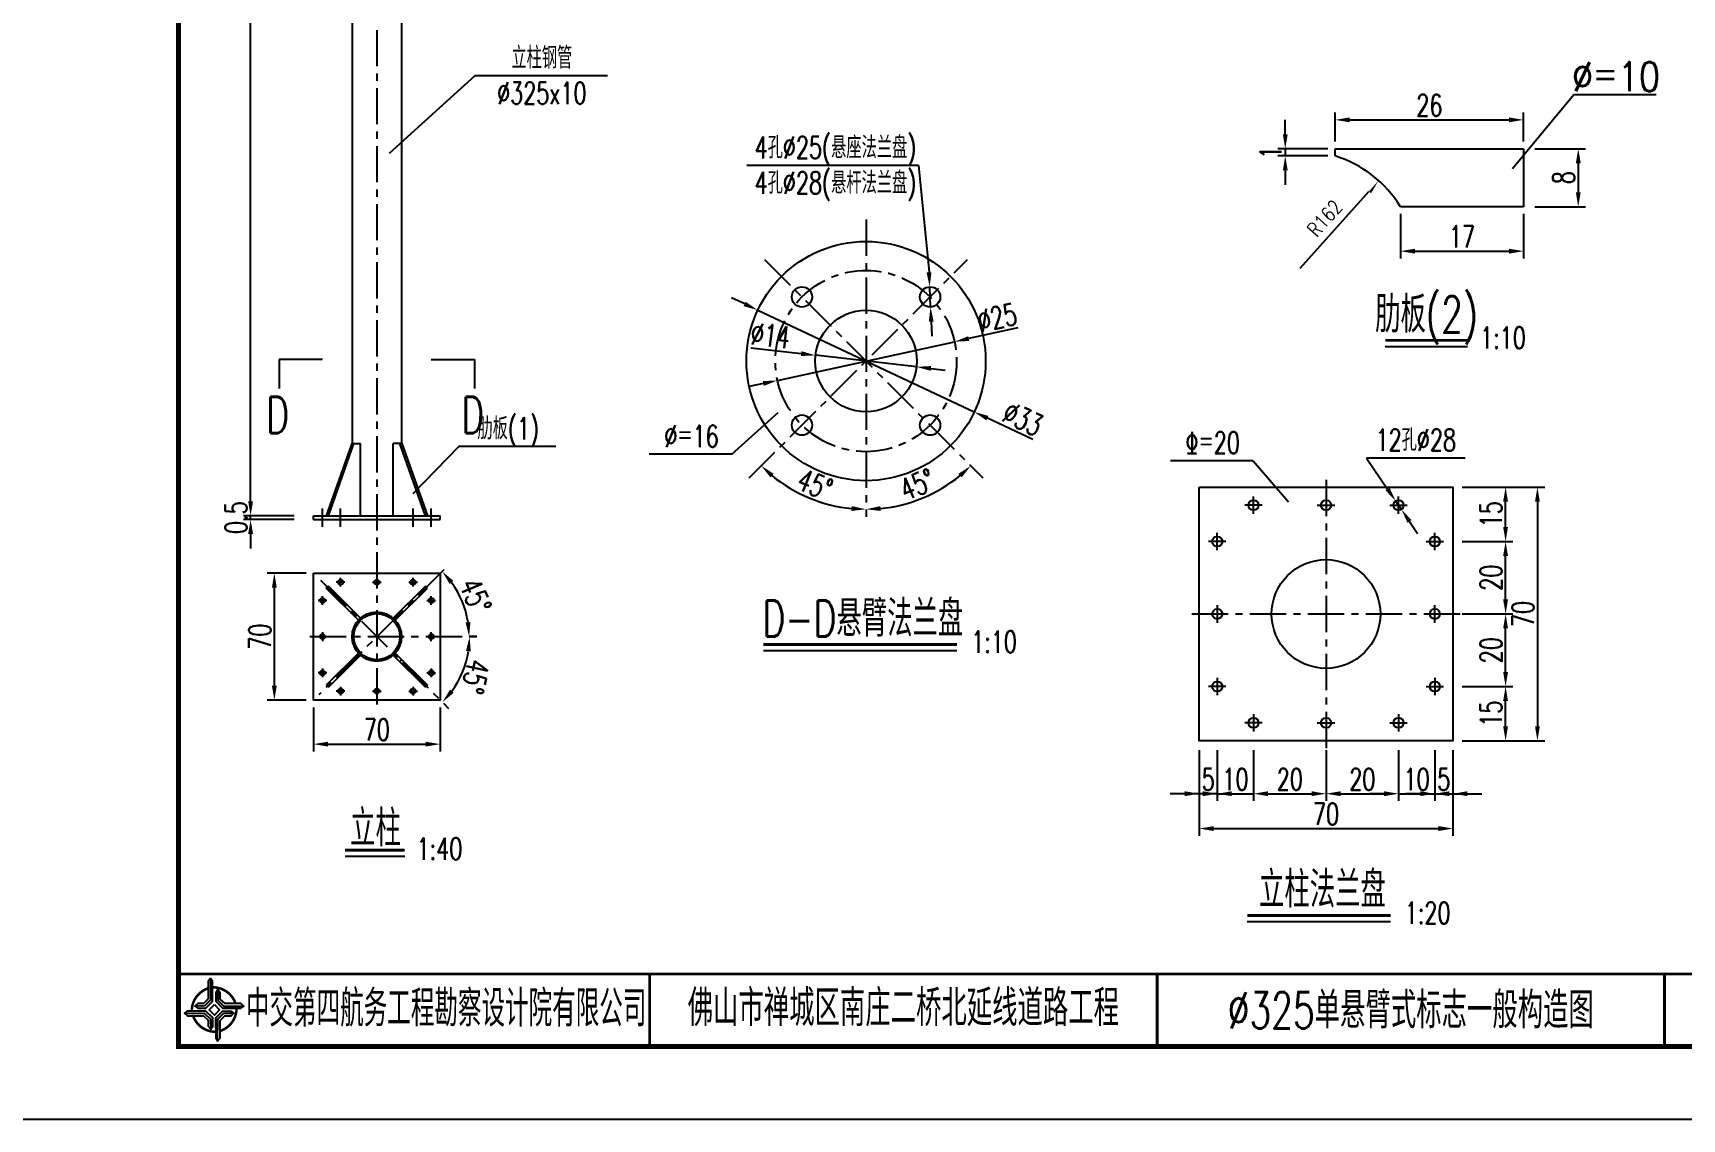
# Model space of a CAD drawing. Extents: x 4349 to 271026, y -15323 to -8945.
# Drawn here: x 4936.9 to 5164.3, y -12182 to -12032.3 of the extents above; entities that cross this region are included whole.
import ezdxf
from ezdxf.enums import TextEntityAlignment as Align

# ---------------------------------------------------------------- set-up
doc = ezdxf.new("R2010")
doc.units = 0
doc.header["$LTSCALE"] = 2
doc.header["$PDMODE"] = 32
doc.header["$PDSIZE"] = 0.3
doc.linetypes.add('CENTERX2', pattern=[4, 2.5, -0.5, 0.5, -0.5])
doc.layers.get('0').update_dxf_attribs({"linetype": 'CONTINUOUS'})
doc.layers.get('DEFPOINTS').update_dxf_attribs({"linetype": 'CONTINUOUS'})
for name, color, linetype in [('中线', 2, 'CENTERX2'), ('图框', 7, 'CONTINUOUS'), ('尺寸标注', 4, 'CONTINUOUS'), ('文字', 7, 'CONTINUOUS'), ('文字符号', 7, 'CONTINUOUS'), ('结构1', 1, 'CONTINUOUS'), ('结构2', 7, 'CONTINUOUS')]:
    doc.layers.add(name, color=color, linetype=linetype)
doc.styles.get("Standard").update_dxf_attribs({"font": 'simplex1.shx', "width": 0.7, "bigfont": 'hztxt.shx'})
doc.styles.add('TEXT', font='romans__.shx', dxfattribs={"width": 0.8, "bigfont": 'hztxt.shx'})
doc.dimstyles.new('1：10', dxfattribs={"dimtxt": 3, "dimasz": 2, "dimexe": 1, "dimexo": 1, "dimgap": 0.5, "dimtad": 1, "dimrnd": 0.0095, "dimdsep": 46, "dimtxsty": 'Standard', "dimcen": 0.09, "dimclrd": 256, "dimclre": 256, "dimadec": 0, "dimazin": 0, "dimtfac": 1, "dimtix": 1, "dimtmove": 2, "dimatfit": 3, "dimfxl": 0, "dimtolj": 1, "dimtzin": 0, "dimarcsym": 0})
doc.dimstyles.new('1：20', dxfattribs={"dimtxt": 3, "dimasz": 2, "dimexe": 1, "dimexo": 1, "dimgap": 0.5, "dimtad": 1, "dimlfac": 2, "dimrnd": 0.0095, "dimdsep": 46, "dimtxsty": 'Standard', "dimcen": 0.09, "dimclrd": 256, "dimclre": 256, "dimclrt": 256, "dimadec": 0, "dimazin": 0, "dimtfac": 1, "dimtix": 1, "dimtmove": 2, "dimatfit": 3, "dimfxl": 0, "dimtolj": 1, "dimtzin": 0, "dimarcsym": 0})

# ---------------------------------------------------------------- blocks, each defined once
blk = doc.blocks.new('series')
at = {"width": 0.75}
for tag, height, p in [('页码', 4, (-35, -19)), ('图名', 5, (-220, -282)), ('图号', 5, (-20, -282))]:
    blk.add_attdef(tag, text='', height=height, dxfattribs=at).set_placement(p, align=Align.MIDDLE_CENTER)
blk = doc.blocks.new('tb')
at = {"lineweight": -3}
h = blk.add_hatch(color=256, dxfattribs=at)
h.paths.add_polyline_path([(-1.23, -0.13), (-3.78, -0.14), (-4.14, -0.41), (-1.4, -0.44), (-0.56, -1.24), (-0.54, -2.62), (-0.27, -2.2), (-0.26, -1.06)])
h.paths.add_polyline_path([(0.13, -1.08), (0.14, -3.86), (0.41, -4.26), (0.44, -1.24), (1.25, -0.43), (2.66, -0.43), (2.26, -0.16), (1.07, -0.15)])
h.paths.add_polyline_path([(1.08, 0.3), (3.62, 0.3), (4.02, 0.56), (1.25, 0.57), (0.43, 1.39), (0.43, 2.8), (0.16, 2.41), (0.15, 1.24)])
h.paths.add_polyline_path([(-0.28, 1.21), (-0.28, 3.99), (-0.56, 4.39), (-0.57, 1.41), (-1.38, 0.6), (-2.74, 0.56), (-2.33, 0.3), (-1.2, 0.29)])
for p, q in [((-0.56, 4.39), (-0.57, 1.41)), ((0.43, 2.8), (0.43, 1.39)), ((-1.38, 0.6), (-2.74, 0.56)), ((-0.57, 1.41), (-1.38, 0.6)), ((0.43, 1.39), (1.25, 0.57)), ((1.25, 0.57), (4.02, 0.56)), ((-4.14, -0.41), (-1.4, -0.44)), ((-1.4, -0.44), (-0.56, -1.24)), ((-0.56, -1.24), (-0.54, -2.62)), ((0.41, -4.26), (0.44, -1.24)), ((0.44, -1.24), (1.25, -0.43)), ((1.25, -0.43), (2.66, -0.43))]:
    blk.add_line(p, q, dxfattribs=at)
at = {"lineweight": -3, "const_width": 0.35, "flags": 128}
for points in [[(-0.9, 3.02, 0.324167), (-3.16, -0.14)], [(2.88, 0.92, 0.324403), (-0.24, 3.15)], [(0.75, -2.86, 0.325418), (3.02, 0.26)], [(-2.98, -0.76, 0.322976), (0.14, -2.98)]]:
    blk.add_lwpolyline(points, format="xyb", dxfattribs=at)
at = {"lineweight": -3, "flags": 128}
for points in [[(-0.9, 3.99), (-0.9, 1.58), (-1.53, 0.91), (-2.34, 0.91), (-2.74, 0.56), (-2.33, 0.3), (-1.2, 0.29), (-0.28, 1.21), (-0.28, 3.99), (-0.56, 4.39)], [(3.62, 0.92), (1.43, 0.92), (0.77, 1.54), (0.77, 2.38), (0.43, 2.8), (0.16, 2.41), (0.15, 1.24), (1.08, 0.3), (3.62, 0.3), (4.02, 0.56)], [(-0.04, 0.77), (0.68, 0.04), (-0.04, -0.69), (-0.77, 0.05)], [(-3.73, -0.76), (-1.54, -0.76), (-0.89, -1.39), (-0.89, -2.21), (-0.54, -2.62), (-0.27, -2.2), (-0.26, -1.06), (-1.23, -0.13), (-3.78, -0.14), (-4.14, -0.41)], [(0.75, -3.85), (0.75, -1.43), (1.4, -0.78), (2.26, -0.78), (2.66, -0.43), (2.26, -0.16), (1.07, -0.15), (0.13, -1.08), (0.14, -3.86), (0.41, -4.26)]]:
    blk.add_lwpolyline(points, close=True, dxfattribs=at)
blk = doc.blocks.new('*D616')
at = {"layer": 'DEFPOINTS', "color": 0, "linetype": 'Continuous'}
for p in [(5036.85, -12070.48), (5066.71, -12084.52)]:
    blk.add_point(p, dxfattribs=at)
at = {"layer": '尺寸标注', "linetype": 'Continuous', "lineweight": -2}
for p, q in [((5035.04, -12069.63), (5033.23, -12068.78)), ((5036.85, -12070.48), (5066.71, -12084.52)), ((5074.78, -12088.32), (5068.52, -12085.38))]:
    blk.add_line(p, q, dxfattribs=at)
at = {"layer": '尺寸标注', "linetype": 'Continuous'}
for points in [[(5035.18, -12069.33), (5034.9, -12069.93), (5036.85, -12070.48)], [(5068.66, -12085.07), (5068.38, -12085.68), (5066.71, -12084.52)]]:
    blk.add_solid(points, dxfattribs=at)
at = {"layer": '尺寸标注', "color": 0, "linetype": 'Continuous', "insert": (5073.41, -12085.46), "char_height": 3, "attachment_point": 5, "rotation": 334.8082}
blk.add_mtext('\\A1;∅33', dxfattribs=at)
blk = doc.blocks.new('*D617')
at = {"layer": 'DEFPOINTS', "color": 0, "linetype": 'Continuous'}
for p in [(5063.99, -12074.83), (5039.57, -12080.17)]:
    blk.add_point(p, dxfattribs=at)
at = {"layer": '尺寸标注', "linetype": 'Continuous', "lineweight": -2}
for p, q in [((5039.57, -12080.17), (5063.99, -12074.83)), ((5072.71, -12072.93), (5065.95, -12074.4)), ((5037.62, -12080.6), (5035.66, -12081.03))]:
    blk.add_line(p, q, dxfattribs=at)
at = {"layer": '尺寸标注', "linetype": 'Continuous'}
for points in [[(5065.88, -12074.08), (5066.02, -12074.73), (5063.99, -12074.83)], [(5037.55, -12080.27), (5037.69, -12080.93), (5039.57, -12080.17)]]:
    blk.add_solid(points, dxfattribs=at)
at = {"layer": '尺寸标注', "color": 0, "linetype": 'Continuous', "insert": (5069.88, -12071.5), "char_height": 3, "attachment_point": 5, "rotation": 12.336}
blk.add_mtext('\\A1;∅25', dxfattribs=at)
blk = doc.blocks.new('*D618')
at = {"layer": 'DEFPOINTS', "color": 0, "linetype": 'Continuous'}
for p in [(5044.83, -12076.71), (5058.74, -12078.3)]:
    blk.add_point(p, dxfattribs=at)
at = {"layer": '尺寸标注', "linetype": 'Continuous', "lineweight": -2}
for p, q in [((5035.9, -12075.69), (5042.84, -12076.48)), ((5058.74, -12078.3), (5044.83, -12076.71)), ((5060.72, -12078.52), (5062.71, -12078.75))]:
    blk.add_line(p, q, dxfattribs=at)
at = {"layer": '尺寸标注', "linetype": 'Continuous'}
for points in [[(5042.88, -12076.15), (5042.8, -12076.81), (5044.83, -12076.71)], [(5060.76, -12078.19), (5060.69, -12078.85), (5058.74, -12078.3)]]:
    blk.add_solid(points, dxfattribs=at)
at = {"layer": '尺寸标注', "color": 0, "linetype": 'Continuous', "insert": (5038.6, -12073.98), "char_height": 3, "attachment_point": 5, "rotation": 353.4851}
blk.add_mtext('\\A1;∅14', dxfattribs=at)
blk = doc.blocks.new('*D619')
at = {"layer": 'DEFPOINTS', "color": 0, "linetype": 'Continuous'}
for p in [(5051.78, -12058), (5037.78, -12063.5), (5067.9, -12093.62), (5057.07, -12097.24), (5051.78, -12099)]:
    blk.add_point(p, dxfattribs=at)
at = {"layer": '尺寸标注', "linetype": 'Continuous', "lineweight": -2}
blk.add_arc((5051.78, -12077.5), 20.44, 275.6095, 309.3905, dxfattribs=at)
at = {"layer": '尺寸标注', "linetype": 'Continuous'}
for points in [[(5064.53, -12093.05), (5064.98, -12093.54), (5066.23, -12091.95)], [(5053.8, -12098.17), (5053.76, -12097.51), (5051.78, -12097.94)]]:
    blk.add_solid(points, dxfattribs=at)
at = {"layer": '尺寸标注', "color": 0, "linetype": 'Continuous', "insert": (5058.84, -12094.53), "char_height": 3, "attachment_point": 5, "rotation": 22.5}
blk.add_mtext('\\A1;45°', dxfattribs=at)
blk = doc.blocks.new('*D620')
at = {"layer": 'DEFPOINTS', "color": 0, "linetype": 'Continuous'}
for p in [(5051.78, -12058), (5065.78, -12063.5), (5035.66, -12093.62), (5041.56, -12095.2), (5051.78, -12099)]:
    blk.add_point(p, dxfattribs=at)
at = {"layer": '尺寸标注', "linetype": 'Continuous', "lineweight": -2}
blk.add_arc((5051.78, -12077.5), 20.44, 230.6095, 264.3905, dxfattribs=at)
at = {"layer": '尺寸标注', "linetype": 'Continuous'}
for points in [[(5038.59, -12093.54), (5039.04, -12093.05), (5037.33, -12091.95)], [(5049.8, -12097.51), (5049.77, -12098.17), (5051.78, -12097.94)]]:
    blk.add_solid(points, dxfattribs=at)
at = {"layer": '尺寸标注', "color": 0, "linetype": 'Continuous', "insert": (5044.73, -12094.53), "char_height": 3, "attachment_point": 5, "rotation": 337.5}
blk.add_mtext('\\A1;45°', dxfattribs=at)
blk = doc.blocks.new('*D621')
at = {"layer": 'DEFPOINTS', "color": 0, "linetype": 'Continuous'}
for p in [(5097.74, -12122.38), (5100.24, -12122.38), (5097.74, -12137.17)]:
    blk.add_point(p, dxfattribs=at)
at = {"layer": '尺寸标注', "linetype": 'Continuous', "lineweight": -2}
for p, q in [((5097.74, -12131.17), (5097.74, -12138.17)), ((5100.24, -12131.17), (5100.24, -12138.17)), ((5095.74, -12137.17), (5093.74, -12137.17)), ((5100.24, -12137.17), (5097.74, -12137.17)), ((5102.24, -12137.17), (5104.24, -12137.17))]:
    blk.add_line(p, q, dxfattribs=at)
at = {"layer": '尺寸标注', "linetype": 'Continuous'}
for points in [[(5095.74, -12136.83), (5095.74, -12137.5), (5097.74, -12137.17)], [(5102.24, -12136.83), (5102.24, -12137.5), (5100.24, -12137.17)]]:
    blk.add_solid(points, dxfattribs=at)
at = {"layer": '尺寸标注', "linetype": 'Continuous', "insert": (5098.99, -12135.17), "char_height": 3, "attachment_point": 5}
blk.add_mtext('\\A1;5', dxfattribs=at)
blk = doc.blocks.new('*D622')
at = {"layer": 'DEFPOINTS', "color": 0, "linetype": 'Continuous'}
for p in [(5100.24, -12122.38), (5105.24, -12127.38), (5105.24, -12137.17)]:
    blk.add_point(p, dxfattribs=at)
at = {"layer": '尺寸标注', "linetype": 'Continuous', "lineweight": -2}
for p, q in [((5100.24, -12131.17), (5100.24, -12138.17)), ((5105.24, -12131.17), (5105.24, -12138.17)), ((5098.24, -12137.17), (5096.24, -12137.17)), ((5100.24, -12137.17), (5105.24, -12137.17)), ((5107.24, -12137.17), (5109.24, -12137.17))]:
    blk.add_line(p, q, dxfattribs=at)
at = {"layer": '尺寸标注', "linetype": 'Continuous'}
for points in [[(5098.24, -12136.83), (5098.24, -12137.5), (5100.24, -12137.17)], [(5107.24, -12136.83), (5107.24, -12137.5), (5105.24, -12137.17)]]:
    blk.add_solid(points, dxfattribs=at)
at = {"layer": '尺寸标注', "linetype": 'Continuous', "insert": (5102.74, -12135.17), "char_height": 3, "attachment_point": 5}
blk.add_mtext('\\A1;10', dxfattribs=at)
blk = doc.blocks.new('*D623')
at = {"layer": 'DEFPOINTS', "color": 0, "linetype": 'Continuous'}
for p in [(5105.24, -12127.38), (5115.24, -12127.38), (5115.24, -12137.17)]:
    blk.add_point(p, dxfattribs=at)
at = {"layer": '尺寸标注', "linetype": 'Continuous', "lineweight": -2}
for p, q in [((5105.24, -12131.17), (5105.24, -12138.17)), ((5115.24, -12131.17), (5115.24, -12138.17)), ((5107.24, -12137.17), (5113.24, -12137.17))]:
    blk.add_line(p, q, dxfattribs=at)
at = {"layer": '尺寸标注', "linetype": 'Continuous'}
for points in [[(5107.24, -12136.83), (5107.24, -12137.5), (5105.24, -12137.17)], [(5113.24, -12136.83), (5113.24, -12137.5), (5115.24, -12137.17)]]:
    blk.add_solid(points, dxfattribs=at)
at = {"layer": '尺寸标注', "linetype": 'Continuous', "insert": (5110.24, -12135.17), "char_height": 3, "attachment_point": 5}
blk.add_mtext('\\A1;20', dxfattribs=at)
blk = doc.blocks.new('*D624')
at = {"layer": 'DEFPOINTS', "color": 0, "linetype": 'Continuous'}
for p in [(5115.24, -12127.38), (5125.24, -12127.38), (5125.24, -12137.17)]:
    blk.add_point(p, dxfattribs=at)
at = {"layer": '尺寸标注', "linetype": 'Continuous', "lineweight": -2}
for p, q in [((5115.24, -12131.17), (5115.24, -12138.17)), ((5125.24, -12131.17), (5125.24, -12138.17)), ((5117.24, -12137.17), (5123.24, -12137.17))]:
    blk.add_line(p, q, dxfattribs=at)
at = {"layer": '尺寸标注', "linetype": 'Continuous'}
for points in [[(5117.24, -12136.83), (5117.24, -12137.5), (5115.24, -12137.17)], [(5123.24, -12136.83), (5123.24, -12137.5), (5125.24, -12137.17)]]:
    blk.add_solid(points, dxfattribs=at)
at = {"layer": '尺寸标注', "linetype": 'Continuous', "insert": (5120.24, -12135.17), "char_height": 3, "attachment_point": 5}
blk.add_mtext('\\A1;20', dxfattribs=at)
blk = doc.blocks.new('*D625')
at = {"layer": 'DEFPOINTS', "color": 0, "linetype": 'Continuous'}
for p in [(5130.24, -12122.38), (5125.24, -12127.38), (5130.24, -12137.17)]:
    blk.add_point(p, dxfattribs=at)
at = {"layer": '尺寸标注', "linetype": 'Continuous', "lineweight": -2}
for p, q in [((5125.24, -12131.17), (5125.24, -12138.17)), ((5130.24, -12131.17), (5130.24, -12138.17)), ((5123.24, -12137.17), (5121.24, -12137.17)), ((5125.24, -12137.17), (5130.24, -12137.17)), ((5132.24, -12137.17), (5134.24, -12137.17))]:
    blk.add_line(p, q, dxfattribs=at)
at = {"layer": '尺寸标注', "linetype": 'Continuous'}
for points in [[(5123.24, -12136.83), (5123.24, -12137.5), (5125.24, -12137.17)], [(5132.24, -12136.83), (5132.24, -12137.5), (5130.24, -12137.17)]]:
    blk.add_solid(points, dxfattribs=at)
at = {"layer": '尺寸标注', "linetype": 'Continuous', "insert": (5127.74, -12135.17), "char_height": 3, "attachment_point": 5}
blk.add_mtext('\\A1;10', dxfattribs=at)
blk = doc.blocks.new('*D626')
at = {"layer": 'DEFPOINTS', "color": 0, "linetype": 'Continuous'}
for p in [(5130.24, -12122.38), (5132.74, -12122.38), (5132.74, -12137.17)]:
    blk.add_point(p, dxfattribs=at)
at = {"layer": '尺寸标注', "linetype": 'Continuous', "lineweight": -2}
for p, q in [((5130.24, -12131.17), (5130.24, -12138.17)), ((5132.74, -12131.17), (5132.74, -12138.17)), ((5128.24, -12137.17), (5126.24, -12137.17)), ((5130.24, -12137.17), (5132.74, -12137.17)), ((5134.74, -12137.17), (5136.74, -12137.17))]:
    blk.add_line(p, q, dxfattribs=at)
at = {"layer": '尺寸标注', "linetype": 'Continuous'}
for points in [[(5128.24, -12136.83), (5128.24, -12137.5), (5130.24, -12137.17)], [(5134.74, -12136.83), (5134.74, -12137.5), (5132.74, -12137.17)]]:
    blk.add_solid(points, dxfattribs=at)
at = {"layer": '尺寸标注', "linetype": 'Continuous', "insert": (5131.49, -12135.17), "char_height": 3, "attachment_point": 5}
blk.add_mtext('\\A1;5', dxfattribs=at)
blk = doc.blocks.new('*D627')
at = {"layer": 'DEFPOINTS', "color": 0, "linetype": 'Continuous'}
for p in [(5097.74, -12129.88), (5132.74, -12129.88), (5132.74, -12141.97)]:
    blk.add_point(p, dxfattribs=at)
at = {"layer": '尺寸标注', "linetype": 'Continuous', "lineweight": -2}
for p, q in [((5097.74, -12135.97), (5097.74, -12142.97)), ((5132.74, -12135.97), (5132.74, -12142.97)), ((5099.74, -12141.97), (5130.74, -12141.97))]:
    blk.add_line(p, q, dxfattribs=at)
at = {"layer": '尺寸标注', "linetype": 'Continuous'}
for points in [[(5099.74, -12141.64), (5099.74, -12142.31), (5097.74, -12141.97)], [(5130.74, -12141.64), (5130.74, -12142.31), (5132.74, -12141.97)]]:
    blk.add_solid(points, dxfattribs=at)
at = {"layer": '尺寸标注', "linetype": 'Continuous', "insert": (5115.24, -12139.97), "char_height": 3, "attachment_point": 5}
blk.add_mtext('\\A1;70', dxfattribs=at)
blk = doc.blocks.new('*D628')
at = {"layer": 'DEFPOINTS', "color": 0, "linetype": 'Continuous'}
for p in [(5130.24, -12122.38), (5140.01, -12122.38), (5132.74, -12129.88)]:
    blk.add_point(p, dxfattribs=at)
at = {"layer": '尺寸标注', "linetype": 'Continuous', "lineweight": -2}
for p, q in [((5134.01, -12122.38), (5141.01, -12122.38)), ((5140.01, -12127.88), (5140.01, -12124.38)), ((5134.01, -12129.88), (5141.01, -12129.88))]:
    blk.add_line(p, q, dxfattribs=at)
at = {"layer": '尺寸标注', "linetype": 'Continuous'}
for points in [[(5139.67, -12124.38), (5140.34, -12124.38), (5140.01, -12122.38)], [(5139.67, -12127.88), (5140.34, -12127.88), (5140.01, -12129.88)]]:
    blk.add_solid(points, dxfattribs=at)
at = {"layer": '尺寸标注', "linetype": 'Continuous', "insert": (5138.01, -12126.13), "char_height": 3, "attachment_point": 5, "rotation": 90}
blk.add_mtext('\\A1;15', dxfattribs=at)
blk = doc.blocks.new('*D629')
at = {"layer": 'DEFPOINTS', "color": 0, "linetype": 'Continuous'}
for p in [(5130.24, -12112.38), (5140.01, -12112.38), (5130.24, -12122.38)]:
    blk.add_point(p, dxfattribs=at)
at = {"layer": '尺寸标注', "linetype": 'Continuous', "lineweight": -2}
for p, q in [((5134.01, -12112.38), (5141.01, -12112.38)), ((5140.01, -12120.38), (5140.01, -12114.38)), ((5134.01, -12122.38), (5141.01, -12122.38))]:
    blk.add_line(p, q, dxfattribs=at)
at = {"layer": '尺寸标注', "linetype": 'Continuous'}
for points in [[(5139.67, -12114.38), (5140.34, -12114.38), (5140.01, -12112.38)], [(5139.67, -12120.38), (5140.34, -12120.38), (5140.01, -12122.38)]]:
    blk.add_solid(points, dxfattribs=at)
at = {"layer": '尺寸标注', "linetype": 'Continuous', "insert": (5138.01, -12117.38), "char_height": 3, "attachment_point": 5, "rotation": 90}
blk.add_mtext('\\A1;20', dxfattribs=at)
blk = doc.blocks.new('*D630')
at = {"layer": 'DEFPOINTS', "color": 0, "linetype": 'Continuous'}
for p in [(5130.24, -12102.38), (5140.01, -12102.38), (5130.24, -12112.38)]:
    blk.add_point(p, dxfattribs=at)
at = {"layer": '尺寸标注', "linetype": 'Continuous', "lineweight": -2}
for p, q in [((5134.01, -12102.38), (5141.01, -12102.38)), ((5140.01, -12110.38), (5140.01, -12104.38)), ((5134.01, -12112.38), (5141.01, -12112.38))]:
    blk.add_line(p, q, dxfattribs=at)
at = {"layer": '尺寸标注', "linetype": 'Continuous'}
for points in [[(5139.67, -12104.38), (5140.34, -12104.38), (5140.01, -12102.38)], [(5139.67, -12110.38), (5140.34, -12110.38), (5140.01, -12112.38)]]:
    blk.add_solid(points, dxfattribs=at)
at = {"layer": '尺寸标注', "linetype": 'Continuous', "insert": (5138.01, -12107.38), "char_height": 3, "attachment_point": 5, "rotation": 90}
blk.add_mtext('\\A1;20', dxfattribs=at)
blk = doc.blocks.new('*D631')
at = {"layer": 'DEFPOINTS', "color": 0, "linetype": 'Continuous'}
for p in [(5130.24, -12094.88), (5140.01, -12094.88), (5130.24, -12102.38)]:
    blk.add_point(p, dxfattribs=at)
at = {"layer": '尺寸标注', "linetype": 'Continuous', "lineweight": -2}
for p, q in [((5134.01, -12094.88), (5141.01, -12094.88)), ((5140.01, -12100.38), (5140.01, -12096.88)), ((5134.01, -12102.38), (5141.01, -12102.38))]:
    blk.add_line(p, q, dxfattribs=at)
at = {"layer": '尺寸标注', "linetype": 'Continuous'}
for points in [[(5139.67, -12096.88), (5140.34, -12096.88), (5140.01, -12094.88)], [(5139.67, -12100.38), (5140.34, -12100.38), (5140.01, -12102.38)]]:
    blk.add_solid(points, dxfattribs=at)
at = {"layer": '尺寸标注', "linetype": 'Continuous', "insert": (5138.01, -12098.63), "char_height": 3, "attachment_point": 5, "rotation": 90}
blk.add_mtext('\\A1;15', dxfattribs=at)
blk = doc.blocks.new('*D632')
at = {"layer": 'DEFPOINTS', "color": 0, "linetype": 'Continuous'}
for p in [(5132.74, -12094.88), (5132.74, -12129.88), (5144.4, -12129.88)]:
    blk.add_point(p, dxfattribs=at)
at = {"layer": '尺寸标注', "linetype": 'Continuous', "lineweight": -2}
for p, q in [((5138.4, -12094.88), (5145.4, -12094.88)), ((5144.4, -12096.88), (5144.4, -12127.88)), ((5138.4, -12129.88), (5145.4, -12129.88))]:
    blk.add_line(p, q, dxfattribs=at)
at = {"layer": '尺寸标注', "linetype": 'Continuous'}
for points in [[(5144.07, -12096.88), (5144.73, -12096.88), (5144.4, -12094.88)], [(5144.07, -12127.88), (5144.73, -12127.88), (5144.4, -12129.88)]]:
    blk.add_solid(points, dxfattribs=at)
at = {"layer": '尺寸标注', "linetype": 'Continuous', "insert": (5142.4, -12112.38), "char_height": 3, "attachment_point": 5, "rotation": 90}
blk.add_mtext('\\A1;70', dxfattribs=at)
blk = doc.blocks.new('*D633')
at = {"layer": 'DEFPOINTS', "color": 0, "linetype": 'Continuous'}
for p in [(4975.55, -12124.26), (4993.05, -12124.26), (4993.05, -12130.33)]:
    blk.add_point(p, dxfattribs=at)
at = {"layer": '尺寸标注', "linetype": 'Continuous', "lineweight": -2}
for p, q in [((4975.55, -12125.26), (4975.55, -12131.33)), ((4993.05, -12125.26), (4993.05, -12131.33)), ((4977.55, -12130.33), (4991.05, -12130.33))]:
    blk.add_line(p, q, dxfattribs=at)
at = {"layer": '尺寸标注', "linetype": 'Continuous'}
for points in [[(4977.55, -12130), (4977.55, -12130.66), (4975.55, -12130.33)], [(4991.05, -12130), (4991.05, -12130.66), (4993.05, -12130.33)]]:
    blk.add_solid(points, dxfattribs=at)
at = {"layer": '尺寸标注', "color": 0, "linetype": 'Continuous', "insert": (4984.3, -12128.33), "char_height": 3, "attachment_point": 5}
blk.add_mtext('\\A1;70', dxfattribs=at)
blk = doc.blocks.new('*D634')
at = {"layer": 'DEFPOINTS', "color": 0, "linetype": 'Continuous'}
for p in [(4970.16, -12106.76), (4975.55, -12106.76), (4975.55, -12124.26)]:
    blk.add_point(p, dxfattribs=at)
at = {"layer": '尺寸标注', "linetype": 'Continuous', "lineweight": -2}
for p, q in [((4974.55, -12106.76), (4969.16, -12106.76)), ((4970.16, -12122.26), (4970.16, -12108.76)), ((4974.55, -12124.26), (4969.16, -12124.26))]:
    blk.add_line(p, q, dxfattribs=at)
at = {"layer": '尺寸标注', "linetype": 'Continuous'}
for points in [[(4969.82, -12108.76), (4970.49, -12108.76), (4970.16, -12106.76)], [(4969.82, -12122.26), (4970.49, -12122.26), (4970.16, -12124.26)]]:
    blk.add_solid(points, dxfattribs=at)
at = {"layer": '尺寸标注', "color": 0, "linetype": 'Continuous', "insert": (4968.16, -12115.51), "char_height": 3, "attachment_point": 5, "rotation": 90}
blk.add_mtext('\\A1;70', dxfattribs=at)
blk = doc.blocks.new('*D635')
at = {"layer": 'DEFPOINTS', "color": 0, "linetype": 'Continuous'}
for p in [(4966.88, -12098.85), (4975.55, -12098.85), (4975.55, -12099.35)]:
    blk.add_point(p, dxfattribs=at)
at = {"layer": '尺寸标注', "linetype": 'Continuous', "lineweight": -2}
for p, q in [((4966.88, -12096.85), (4966.88, -12094.85)), ((4972.88, -12098.85), (4965.88, -12098.85)), ((4972.88, -12099.35), (4965.88, -12099.35)), ((4966.88, -12099.35), (4966.88, -12098.85)), ((4966.88, -12101.35), (4966.88, -12103.35))]:
    blk.add_line(p, q, dxfattribs=at)
at = {"layer": '尺寸标注', "linetype": 'Continuous'}
for points in [[(4966.55, -12096.85), (4967.22, -12096.85), (4966.88, -12098.85)], [(4966.55, -12101.35), (4967.22, -12101.35), (4966.88, -12099.35)]]:
    blk.add_solid(points, dxfattribs=at)
at = {"layer": '尺寸标注', "color": 0, "linetype": 'Continuous', "insert": (4964.88, -12099.1), "char_height": 3, "attachment_point": 5, "rotation": 90}
blk.add_mtext('\\A1;0.5', dxfattribs=at)
blk = doc.blocks.new('*D636')
at = {"layer": 'DEFPOINTS', "color": 0, "linetype": 'Continuous'}
for p in [(4966.88, -11916.35), (4980.88, -11916.35), (4966.88, -12098.85)]:
    blk.add_point(p, dxfattribs=at)
at = {"layer": '尺寸标注', "linetype": 'Continuous', "lineweight": -2}
for p, q in [((4972.88, -11916.35), (4965.88, -11916.35)), ((4966.88, -12096.85), (4966.88, -11918.35)), ((4966.88, -12098.85), (4965.88, -12098.85))]:
    blk.add_line(p, q, dxfattribs=at)
at = {"layer": '尺寸标注', "linetype": 'Continuous'}
for points in [[(4966.55, -11918.35), (4967.22, -11918.35), (4966.88, -11916.35)], [(4966.55, -12096.85), (4967.22, -12096.85), (4966.88, -12098.85)]]:
    blk.add_solid(points, dxfattribs=at)
at = {"layer": '尺寸标注', "color": 0, "linetype": 'Continuous', "insert": (4964.88, -12007.6), "char_height": 3, "attachment_point": 5, "rotation": 90}
blk.add_mtext('\\A1;H', dxfattribs=at)
blk = doc.blocks.new('DIM')
at = {"color": 4}
blk.add_lwpolyline([(-1, -0.1, 0.2, 0, 0), (0, 0, 0, 0, 0)], format="xyseb", dxfattribs=at)
blk = doc.blocks.new('*D640')
at = {"layer": 'DEFPOINTS', "color": 0, "linetype": 'Continuous'}
for p in [(5142.5, -12044.24), (5116.5, -12048.22), (5142.5, -12048.22)]:
    blk.add_point(p, dxfattribs=at)
at = {"layer": '尺寸标注', "linetype": 'Continuous', "lineweight": -2}
for p, q in [((5116.5, -12047.22), (5116.5, -12043.24)), ((5118.5, -12044.24), (5140.5, -12044.24)), ((5142.5, -12047.22), (5142.5, -12043.24))]:
    blk.add_line(p, q, dxfattribs=at)
at = {"layer": '尺寸标注', "linetype": 'Continuous'}
for points in [[(5118.5, -12043.91), (5118.5, -12044.57), (5116.5, -12044.24)], [(5140.5, -12043.91), (5140.5, -12044.57), (5142.5, -12044.24)]]:
    blk.add_solid(points, dxfattribs=at)
at = {"layer": '尺寸标注', "color": 0, "linetype": 'Continuous', "insert": (5129.5, -12042.24), "char_height": 3, "attachment_point": 5}
blk.add_mtext('\\A1;26', dxfattribs=at)
blk = doc.blocks.new('*D641')
at = {"layer": 'DEFPOINTS', "color": 0, "linetype": 'Continuous'}
for p in [(5142.5, -12048.22), (5142.5, -12056.22), (5150.03, -12056.22)]:
    blk.add_point(p, dxfattribs=at)
at = {"layer": '尺寸标注', "linetype": 'Continuous', "lineweight": -2}
for p, q in [((5144.03, -12048.22), (5151.03, -12048.22)), ((5150.03, -12050.22), (5150.03, -12054.22)), ((5144.03, -12056.22), (5151.03, -12056.22))]:
    blk.add_line(p, q, dxfattribs=at)
at = {"layer": '尺寸标注', "linetype": 'Continuous'}
for points in [[(5149.7, -12050.22), (5150.37, -12050.22), (5150.03, -12048.22)], [(5149.7, -12054.22), (5150.37, -12054.22), (5150.03, -12056.22)]]:
    blk.add_solid(points, dxfattribs=at)
at = {"layer": '尺寸标注', "color": 0, "linetype": 'Continuous', "insert": (5148.03, -12052.22), "char_height": 3, "attachment_point": 5, "rotation": 90}
blk.add_mtext('\\A1;8', dxfattribs=at)
blk = doc.blocks.new('*D642')
at = {"layer": 'DEFPOINTS', "color": 0, "linetype": 'Continuous'}
for p in [(5125.5, -12056.22), (5142.5, -12056.22), (5142.5, -12062.35)]:
    blk.add_point(p, dxfattribs=at)
at = {"layer": '尺寸标注', "linetype": 'Continuous', "lineweight": -2}
for p, q in [((5125.5, -12057.22), (5125.5, -12063.35)), ((5142.5, -12057.22), (5142.5, -12063.35)), ((5127.5, -12062.35), (5140.5, -12062.35))]:
    blk.add_line(p, q, dxfattribs=at)
at = {"layer": '尺寸标注', "linetype": 'Continuous'}
for points in [[(5127.5, -12062.01), (5127.5, -12062.68), (5125.5, -12062.35)], [(5140.5, -12062.01), (5140.5, -12062.68), (5142.5, -12062.35)]]:
    blk.add_solid(points, dxfattribs=at)
at = {"layer": '尺寸标注', "color": 0, "linetype": 'Continuous', "insert": (5134, -12060.35), "char_height": 3, "attachment_point": 5}
blk.add_mtext('\\A1;17', dxfattribs=at)
blk = doc.blocks.new('*D643')
at = {"layer": 'DEFPOINTS', "color": 0, "linetype": 'Continuous'}
for p in [(5109.61, -12049.22), (5116.5, -12048.22), (5116.5, -12049.22)]:
    blk.add_point(p, dxfattribs=at)
at = {"layer": '尺寸标注', "linetype": 'Continuous', "lineweight": -2}
for p, q in [((5109.61, -12046.22), (5109.61, -12044.22)), ((5115.5, -12048.22), (5108.61, -12048.22)), ((5115.5, -12049.22), (5108.61, -12049.22)), ((5109.61, -12048.22), (5109.61, -12049.22)), ((5109.61, -12051.22), (5109.61, -12053.22))]:
    blk.add_line(p, q, dxfattribs=at)
at = {"layer": '尺寸标注', "linetype": 'Continuous'}
for points in [[(5109.28, -12046.22), (5109.95, -12046.22), (5109.61, -12048.22)], [(5109.28, -12051.22), (5109.95, -12051.22), (5109.61, -12049.22)]]:
    blk.add_solid(points, dxfattribs=at)
at = {"layer": '尺寸标注', "color": 0, "linetype": 'Continuous', "insert": (5107.61, -12048.72), "char_height": 3, "attachment_point": 5, "rotation": 90}
blk.add_mtext('\\A1;1', dxfattribs=at)
blk = doc.blocks.new('12345')
at = {"layer": '图框'}
blk.add_lwpolyline([(4926.93, -9362.88), (4926.93, -9065.88), (4506.93, -9065.88), (4506.93, -9362.88)], close=True, dxfattribs=at)
blk = doc.blocks.new('123456')
at = {"layer": '图框', "linetype": 'Continuous'}
blk.add_blockref('12345', (0, -2522.15), dxfattribs=at)

msp = doc.modelspace()

# ---------------------------------------------------------------- linework, layer by layer
at = {"layer": '中线'}
for p, q in [((4984.29655, -11911.85347), (4984.29655, -12125.77211)), ((5051.78232, -12058.00159), (5051.78232, -12099.00159)), ((5035.66028, -12093.62363), (5065.78303, -12063.50088)), ((5037.7816, -12063.50088), (5067.90435, -12093.62363)), ((5115.23685, -12093.88192), (5115.23685, -12130.88192)), ((5106.43805, -12097.38192), (5104.03565, -12097.38192)), ((5105.23685, -12098.58312), (5105.23685, -12096.18072)), ((5114.03565, -12097.38192), (5116.43805, -12097.38192)), ((5124.03565, -12097.38192), (5126.43805, -12097.38192)), ((5125.23685, -12098.58312), (5125.23685, -12096.18072)), ((4976.79655, -12100.35394), (4976.79655, -12097.85394)), ((4979.29655, -12100.35394), (4979.29655, -12097.85394)), ((4989.29655, -12100.35394), (4989.29655, -12097.85394)), ((4991.79655, -12100.35394), (4991.79655, -12097.85394)), ((5100.23685, -12103.58312), (5100.23685, -12101.18072)), ((5130.23685, -12103.58312), (5130.23685, -12101.18072)), ((5101.43805, -12102.38192), (5099.03565, -12102.38192)), ((5129.03565, -12102.38192), (5131.43805, -12102.38192)), ((4993.52877, -12106.27624), (4976.28602, -12123.51899)), ((4976.51838, -12107.73028), (4994.19605, -12125.40795)), ((4979.89715, -12108.00846), (4978.69595, -12108.00846)), ((4979.29655, -12108.60906), (4979.29655, -12107.40786)), ((4983.69595, -12108.00846), (4984.89715, -12108.00846)), ((4988.69595, -12108.00846), (4989.89715, -12108.00846)), ((4989.29655, -12108.60906), (4989.29655, -12107.40786)), ((4977.39715, -12110.50846), (4976.19595, -12110.50846)), ((4976.79655, -12111.10906), (4976.79655, -12109.90786)), ((4991.19595, -12110.50846), (4992.39715, -12110.50846)), ((4991.79655, -12111.10906), (4991.79655, -12109.90786)), ((5100.23685, -12111.18072), (5100.23685, -12113.58312)), ((5130.23685, -12113.58312), (5130.23685, -12111.18072)), ((5096.73685, -12112.38192), (5133.73685, -12112.38192)), ((4975.04655, -12115.50846), (4998.54655, -12115.50846)), ((4976.79655, -12114.90786), (4976.79655, -12116.10906)), ((4991.79655, -12116.10906), (4991.79655, -12114.90786)), ((4976.79655, -12119.90786), (4976.79655, -12121.10906)), ((4991.79655, -12119.90786), (4991.79655, -12121.10906)), ((4977.39715, -12120.50846), (4976.19595, -12120.50846)), ((4979.29655, -12122.40786), (4979.29655, -12123.60906)), ((4989.29655, -12122.40786), (4989.29655, -12123.60906)), ((4991.19595, -12120.50846), (4992.39715, -12120.50846)), ((5101.43805, -12122.38192), (5099.03565, -12122.38192)), ((5100.23685, -12121.18072), (5100.23685, -12123.58312)), ((5129.03565, -12122.38192), (5131.43805, -12122.38192)), ((5130.23685, -12121.18072), (5130.23685, -12123.58312)), ((4979.89715, -12123.00846), (4978.69595, -12123.00846)), ((4983.69595, -12123.00846), (4984.89715, -12123.00846)), ((4988.69595, -12123.00846), (4989.89715, -12123.00846)), ((5105.23685, -12126.18072), (5105.23685, -12128.58312)), ((5125.23685, -12126.18072), (5125.23685, -12128.58312)), ((5106.43805, -12127.38192), (5104.03565, -12127.38192)), ((5114.03565, -12127.38192), (5116.43805, -12127.38192)), ((5124.03565, -12127.38192), (5126.43805, -12127.38192))]:
    msp.add_line(p, q, dxfattribs=at)
msp.add_circle((5051.78232, -12077.50159), 12.5, dxfattribs=at)
at = {"layer": '图框'}
for points, const_width in [([(5336.92857, -11895.02657), (4956.92857, -11895.02657), (4956.92858, -12172.02657), (5336.92858, -12172.02657), (5336.92857, -11895.02657)], 0.7), ([(4956.92858, -12162.02657), (5336.92858, -12162.02657)], 0.4), ([(5021.92858, -12162.02657), (5021.92858, -12172.02657)], 0.4), ([(5091.92858, -12172.02657), (5091.92858, -12162.02657)], 0.4), ([(5161.92858, -12172.02657), (5161.92858, -12162.02657)], 0.4)]:
    msp.add_lwpolyline(points, dxfattribs=dict(at, const_width=const_width))
at = {"layer": '尺寸标注', "color": 2}
for p, q in [((4997.81463, -12038.18374), (4985.98412, -12048.89263)), ((5016.10435, -12038.18374), (4997.81463, -12038.18374)), ((5058.9995, -12050.55166), (5035.34758, -12050.55166)), ((5058.9995, -12050.55166), (5060.47032, -12065.2661))]:
    msp.add_line(p, q, dxfattribs=at)
at = {"layer": '尺寸标注'}
msp.add_line((5111.6809, -12064.70308), (5121.15067, -12054.1012), dxfattribs=at)
at = {"layer": '尺寸标注', "linetype": 'Continuous'}
for p, q in [((5060.68326, -12070.06138), (5060.55905, -12067.26414)), ((5060.77199, -12072.05941), (5060.86071, -12074.05744)), ((5120.81363, -12090.87241), (5123.71938, -12095.1487)), ((5125.63027, -12097.9609), (5124.84343, -12096.80294)), ((5126.75432, -12099.61514), (5127.87838, -12101.26938)), ((4998.08603, -12115.50846), (4997.08603, -12115.50846))]:
    msp.add_line(p, q, dxfattribs=at)
for radius, start, end in [(12.73318, 9.0087209, 35.9912791), (12.78948, 323.9689844, 351.0310156)]:
    msp.add_arc((4984.29655, -12115.50846), radius, start, end, dxfattribs=at)
for points in [[(5060.80333, -12065.25132), (5060.13732, -12065.28089), (5060.55905, -12067.26414)], [(5061.10499, -12072.04462), (5060.43898, -12072.0742), (5060.68326, -12070.06138)], [(5123.99508, -12094.96136), (5123.44367, -12095.33604), (5124.84343, -12096.80294)], [(5127.03003, -12099.4278), (5126.47862, -12099.80248), (5125.63027, -12097.9609)], [(4994.34557, -12108.24211), (4994.85254, -12107.80919), (4993.30027, -12106.50474)], [(4997.20497, -12113.48846), (4996.54036, -12113.54081), (4997.02973, -12115.50846)], [(4996.59734, -12117.47627), (4997.26197, -12117.5284), (4997.08603, -12115.50846)], [(4994.8928, -12123.24808), (4994.38598, -12122.81497), (4993.34008, -12124.55199)]]:
    msp.add_solid(points, dxfattribs=at)
at = {"layer": '文字'}
for p, q in [((5123.41804, -12075.47349), (5134.73374, -12075.47349)), ((5037.61624, -12117.40479), (5064.32118, -12117.40479)), ((4979.91972, -12145.76561), (4988.15584, -12145.76561)), ((5104.37313, -12154.78927), (5124.13361, -12154.78927))]:
    msp.add_line(p, q, dxfattribs=at)
at = {"layer": '文字', "const_width": 0.4}
for points in [[(5123.41804, -12074.6493), (5134.73374, -12074.6493)], [(5037.61624, -12116.5806), (5064.32118, -12116.5806)], [(4979.91972, -12144.94142), (4988.15584, -12144.94142)], [(5104.37313, -12153.96508), (5124.13361, -12153.96508)]]:
    msp.add_lwpolyline(points, dxfattribs=at)
at = {"layer": '文字符号'}
for p, q in [((5149.40987, -12040.77382), (5140.94282, -12050.99967)), ((5160.79261, -12040.77382), (5149.40987, -12040.77382)), ((5033.25881, -12090.36289), (5039.63763, -12084.61184)), ((4995.62279, -12089.29679), (4989.26712, -12095.83182)), ((5008.99599, -12089.29679), (4995.62279, -12089.29679)), ((5033.25881, -12090.36289), (5021.87607, -12090.36289)), ((5105.16422, -12091.26363), (5093.78147, -12091.26363)), ((5105.16422, -12091.26363), (5110.06592, -12096.8985)), ((5134.44476, -12090.87241), (5120.81363, -12090.87241))]:
    msp.add_line(p, q, dxfattribs=at)
at = {"layer": '结构1'}
for p, q in [((4980.88405, -11963.60394), (4980.88405, -12088.85394)), ((4987.70905, -11963.60394), (4987.70905, -12088.85394)), ((5116.49976, -12049.22116), (5116.49976, -12048.22116)), ((5116.49976, -12048.22116), (5142.49976, -12048.22116)), ((5142.49976, -12048.22116), (5142.49976, -12056.22116)), ((5142.49976, -12056.22116), (5125.49976, -12056.22116)), ((4980.85891, -12088.85394), (4977.32338, -12098.85394)), ((4977.60622, -12098.85394), (4981.14175, -12088.85394)), ((4980.85891, -12088.85394), (4982.02912, -12088.85394)), ((4982.02912, -12098.85394), (4982.02912, -12088.85394)), ((4987.73419, -12088.85394), (4986.56399, -12088.85394)), ((4986.56399, -12098.85394), (4986.56399, -12088.85394)), ((4990.98689, -12098.85394), (4987.45135, -12088.85394)), ((4987.73419, -12088.85394), (4991.26973, -12098.85394)), ((4975.54655, -12099.35394), (4975.54655, -12098.85394)), ((4975.54655, -12098.85394), (4993.04655, -12098.85394)), ((4975.54655, -12099.35394), (4993.04655, -12099.35394)), ((4993.04655, -12099.35394), (4993.04655, -12098.85394))]:
    msp.add_line(p, q, dxfattribs=at)
for points in [[(5097.73685, -12094.88192), (5132.73685, -12094.88192), (5132.73685, -12129.88192), (5097.73685, -12129.88192)], [(4975.54655, -12106.75846), (4993.04655, -12106.75846), (4993.04655, -12124.25846), (4975.54655, -12124.25846)]]:
    msp.add_lwpolyline(points, close=True, dxfattribs=at)
for centre, radius in [((5051.78232, -12077.50159), 16.5), ((5051.78232, -12077.50159), 7), ((5115.23685, -12112.38192), 7.5)]:
    msp.add_circle(centre, radius, dxfattribs=at)
msp.add_arc((5111.69011, -12064.69071), 16.2, 31.5210776, 72.7289551, dxfattribs=at)
at = {"layer": '结构2', "color": 1}
for p, q in [((4970.80565, -12077.27904), (4970.80565, -12081.27904)), ((4997.78745, -12077.27904), (4997.78745, -12081.27904))]:
    msp.add_line(p, q, dxfattribs=at)
at = {"layer": '结构2'}
for p, q in [((4976.80565, -12077.27904), (4970.80565, -12077.27904)), ((4991.78745, -12077.27904), (4997.78745, -12077.27904)), ((4977.32338, -12108.81813), (4977.60622, -12108.53528)), ((4981.74628, -12113.24103), (4977.32338, -12108.81813)), ((4982.02912, -12112.95818), (4977.60622, -12108.53528)), ((4986.56399, -12112.95818), (4990.98689, -12108.53528)), ((4986.84683, -12113.24103), (4991.26973, -12108.81813)), ((4991.26973, -12108.81813), (4990.98689, -12108.53528)), ((4980.85891, -12112.35366), (4981.14175, -12112.07082)), ((4987.73419, -12112.35366), (4987.45135, -12112.07082)), ((4981.74628, -12117.77589), (4977.32338, -12122.19879)), ((4982.02912, -12118.05873), (4977.60622, -12122.48163)), ((4986.56399, -12118.05873), (4990.98689, -12122.48163)), ((4986.84683, -12117.77589), (4991.26973, -12122.19879)), ((4980.85891, -12118.66326), (4981.14175, -12118.9461)), ((4987.73419, -12118.66326), (4987.45135, -12118.9461)), ((4977.32338, -12122.19879), (4977.60622, -12122.48163)), ((4991.26973, -12122.19879), (4990.98689, -12122.48163))]:
    msp.add_line(p, q, dxfattribs=at)
for centre, radius in [((5042.94348, -12068.66276), 1.4), ((5060.62115, -12068.66276), 1.4), ((5042.94348, -12086.34043), 1.4), ((5060.62115, -12086.34043), 1.4), ((5105.23685, -12097.38192), 0.7), ((5115.23685, -12097.38192), 0.7), ((5125.23685, -12097.38192), 0.7), ((5100.23685, -12102.38192), 0.7), ((5130.23685, -12102.38192), 0.7), ((4979.29655, -12108.00846), 0.35), ((4984.29655, -12108.00846), 0.35), ((4989.29655, -12108.00846), 0.35), ((4976.79655, -12110.50846), 0.35), ((4991.79655, -12110.50846), 0.35), ((4984.29655, -12115.50846), 3.4125), ((4984.29655, -12115.50846), 3.1875), ((5100.23685, -12112.38192), 0.7), ((5130.23685, -12112.38192), 0.7), ((4976.79655, -12115.50846), 0.35), ((4991.79655, -12115.50846), 0.35), ((4976.79655, -12120.50846), 0.35), ((4991.79655, -12120.50846), 0.35), ((4979.29655, -12123.00846), 0.35), ((4984.29655, -12123.00846), 0.35), ((4989.29655, -12123.00846), 0.35), ((5100.23685, -12122.38192), 0.7), ((5130.23685, -12122.38192), 0.7), ((5105.23685, -12127.38192), 0.7), ((5115.23685, -12127.38192), 0.7), ((5125.23685, -12127.38192), 0.7)]:
    msp.add_circle(centre, radius, dxfattribs=at)

# ---------------------------------------------------------------- block references
at = {"layer": '图框', "color": 1, "linetype": 'Continuous'}
msp.add_blockref('123456', (420, -297), dxfattribs=at)
at = {"layer": '图框'}
ref = msp.add_blockref('series', (5346.92858, -11885.02657), dxfattribs=at)
ref.add_attrib('图名', '%%c325单悬臂式标志一般构造图', dxfattribs={"layer": '0', "height": 5, "width": 0.7}).set_placement((5126.92858, -12167.02657), align=Align.MIDDLE_CENTER)
at = {"layer": '图框', "lineweight": -3}
msp.add_blockref('tb', (4961.92431, -12167.02123), dxfattribs=at)
at = {"layer": '尺寸标注', "xscale": 1.999999999999559, "yscale": 2, "zscale": 2, "rotation": 48.22822842879825}
msp.add_blockref('DIM', (5122.483, -12052.6096), dxfattribs=at)

# ---------------------------------------------------------------- texts
at = {"layer": '图框'}
for s, width, p in [('中交第四航务工程勘察设计院有限公司', 0.65, (4993.85942, -12166.77813)), ('佛山市禅城区南庄二桥北延线道路工程', 0.7, (5056.92858, -12166.71187))]:
    msp.add_text(s, height=5, dxfattribs=dict(at, width=width)).set_placement(p, align=Align.MIDDLE_CENTER)
at = {"layer": '尺寸标注', "color": 7, "insert": (5115.05419, -12057.80276), "char_height": 2, "attachment_point": 5, "rotation": 48.2282284, "style": 'TEXT'}
msp.add_mtext('R162', dxfattribs=at)
at = {"layer": '尺寸标注', "linetype": 'Continuous', "char_height": 3, "attachment_point": 5}
for insert, rotation in [((4997.90824, -12109.87031), 292.5), ((4997.88005, -12121.03291), 258.022488)]:
    msp.add_mtext('\\A1;45°', dxfattribs=dict(at, insert=insert, rotation=rotation))
at = {"layer": '文字'}
for s, height, width, p in [('立柱钢管', 3, 0.7, (5007.05733, -12035.68374)), ('%%C＝10', 4, 0.85, (5155.23973, -12038.27382)), ('%%C325x10', 3, 0.7, (5007.05733, -12040.55645)), ('4孔%%c25(悬座法兰盘)', 3, 0.7, (5047.56797, -12048.05166)), ('4孔%%c28(悬杆法兰盘)', 3, 0.7, (5047.56797, -12052.92436)), ('肋板(2)', 5, 0.7, (5129.10941, -12071.07206)), ('1:10', 3, 0.7, (5139.64861, -12074.28925)), ('D', 5, 0.7, (4970.62199, -12084.92751)), ('D', 5, 0.7, (4997.52621, -12084.92751)), ('肋板(1)', 3, 0.7, (5002.43536, -12086.79679)), ('%%C＝16', 3, 0.7, (5027.70593, -12087.86289)), ('%%131＝20', 3, 0.7, (5099.61133, -12088.76363)), ('12孔%%c28', 3, 0.7, (5127.6161, -12088.37241)), ('D-D悬臂法兰盘', 5, 0.7, (5051.34185, -12113.00335)), ('1:10', 3, 0.7, (5069.44193, -12116.22055)), ('立柱', 5, 0.7, (4984.11113, -12141.92052)), ('1:40', 3, 0.7, (4992.93566, -12144.76457)), ('立柱法兰盘', 5, 0.7, (5114.74495, -12150.38783)), ('1:20', 3, 0.7, (5129.25435, -12153.60502))]:
    msp.add_text(s, height=height, dxfattribs=dict(at, width=width)).set_placement(p, align=Align.MIDDLE_CENTER)

# ---------------------------------------------------------------- dimensions: what is measured, and where the dimension line sits
at = {"layer": '尺寸标注', "linetype": 'Continuous'}
for base, p1, p2, text, picture, middle in [((4966.88178, -11916.35394), (4966.88178, -12098.85394), (4980.88405, -11916.35394), 'H', '*D636', (4964.88178, -12007.60394)), ((4970.15601, -12106.75846), (4975.54655, -12124.25846), (4975.54655, -12106.75846), '70', '*D634', (4968.15601, -12115.50846))]:
    dim = msp.add_linear_dim(base=base, p1=p1, p2=p2, angle=90, text=text, dimstyle='1：10', dxfattribs=at)
    dim.commit()
    dim.dimension.update_dxf_attribs({"geometry": picture, "text_midpoint": middle})
for base, p1, p2, dimstyle, picture, middle in [((5142.49976, -12044.23962), (5116.49976, -12048.22116), (5142.49976, -12048.22116), '1：10', '*D640', (5129.49976, -12042.23962)), ((5142.49976, -12062.34527), (5125.49976, -12056.22116), (5142.49976, -12056.22116), '1：10', '*D642', (5133.99976, -12060.34527)), ((5097.73685, -12137.16598), (5100.23685, -12122.38192), (5097.73685, -12122.38192), '1：20', '*D621', (5098.98685, -12135.16598)), ((5105.23685, -12137.16598), (5100.23685, -12122.38192), (5105.23685, -12127.38192), '1：20', '*D622', (5102.73685, -12135.16598)), ((5130.23685, -12137.16598), (5125.23685, -12127.38192), (5130.23685, -12122.38192), '1：20', '*D625', (5127.73685, -12135.16598)), ((5132.73685, -12137.16598), (5130.23685, -12122.38192), (5132.73685, -12122.38192), '1：20', '*D626', (5131.48685, -12135.16598)), ((5115.23685, -12137.16598), (5105.23685, -12127.38192), (5115.23685, -12127.38192), '1：20', '*D623', (5110.23685, -12135.16598)), ((5125.23685, -12137.16598), (5115.23685, -12127.38192), (5125.23685, -12127.38192), '1：20', '*D624', (5120.23685, -12135.16598)), ((5132.73685, -12141.97351), (5097.73685, -12129.88192), (5132.73685, -12129.88192), '1：20', '*D627', (5115.23685, -12139.97351))]:
    dim = msp.add_linear_dim(base=base, p1=p1, p2=p2, dimstyle=dimstyle, dxfattribs=at)
    dim.commit()
    dim.dimension.update_dxf_attribs({"geometry": picture, "text_midpoint": middle})
for base, p1, p2, dimstyle, picture, middle in [((5109.61309, -12049.22116), (5116.49976, -12048.22116), (5116.49976, -12049.22116), '1：10', '*D643', (5107.61309, -12048.72116)), ((5150.03459, -12056.22116), (5142.49976, -12048.22116), (5142.49976, -12056.22116), '1：10', '*D641', (5148.03459, -12052.22116)), ((4966.88178, -12098.85394), (4975.54655, -12099.35394), (4975.54655, -12098.85394), '1：10', '*D635', (4964.88178, -12099.10394)), ((5140.00647, -12094.88192), (5130.23685, -12102.38192), (5130.23685, -12094.88192), '1：20', '*D631', (5138.00647, -12098.63192)), ((5144.39881, -12129.88192), (5132.73685, -12094.88192), (5132.73685, -12129.88192), '1：20', '*D632', (5142.39881, -12112.38192)), ((5140.00647, -12102.38192), (5130.23685, -12112.38192), (5130.23685, -12102.38192), '1：20', '*D630', (5138.00647, -12107.38192)), ((5140.00647, -12112.38192), (5130.23685, -12122.38192), (5130.23685, -12112.38192), '1：20', '*D629', (5138.00647, -12117.38192)), ((5140.00647, -12122.38192), (5132.73685, -12129.88192), (5130.23685, -12122.38192), '1：20', '*D628', (5138.00647, -12126.13192))]:
    dim = msp.add_linear_dim(base=base, p1=p1, p2=p2, angle=90, dimstyle=dimstyle, dxfattribs=at)
    dim.commit()
    dim.dimension.update_dxf_attribs({"geometry": picture, "text_midpoint": middle})
for base, line1, line2, picture, middle in [((5041.56417, -12095.19995), ((5035.66028, -12093.62363), (5065.78303, -12063.50088)), ((5051.78232, -12058.00159), (5051.78232, -12099.00159)), '*D620', (5044.72705, -12094.53451)), ((5057.07162, -12097.24154), ((5051.78232, -12058.00159), (5051.78232, -12099.00159)), ((5037.7816, -12063.50088), (5067.90435, -12093.62363)), '*D619', (5058.83758, -12094.53451))]:
    dim = msp.add_angular_dim_2l(base=base, line1=line1, line2=line2, dimstyle='1：10', dxfattribs=at)
    dim.commit()
    dim.dimension.update_dxf_attribs({"geometry": picture, "text_midpoint": middle})
for p1, p2, picture, middle in [((5036.85167, -12070.47836), (5066.71296, -12084.52483), '*D616', (5073.40984, -12085.46475)), ((5039.57092, -12080.17214), (5063.99371, -12074.83105), '*D617', (5069.87728, -12071.49708)), ((5058.73711, -12078.29583), (5044.82752, -12076.70736), '*D618', (5038.60139, -12073.98333))]:
    dim = msp.add_diameter_dim_2p(p1=p1, p2=p2, dimstyle='1：10', dxfattribs=at)
    dim.commit()
    dim.dimension.update_dxf_attribs({"geometry": picture, "text_midpoint": middle})
dim = msp.add_linear_dim(base=(4993.04655, -12130.32983), p1=(4975.54655, -12124.25846), p2=(4993.04655, -12124.25846), text='70', dimstyle='1：10', dxfattribs=at)
dim.commit()
dim.dimension.update_dxf_attribs({"geometry": '*D633', "text_midpoint": (4984.29655, -12128.32983)})

doc.saveas('drawing.dxf')
